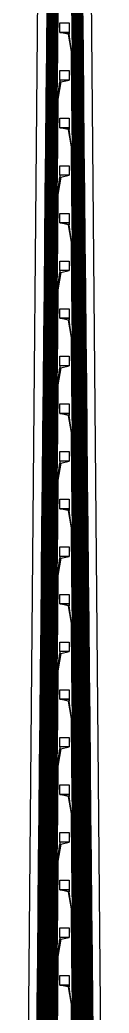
# Model space of a CAD drawing. Header units: inches. Extents: x 115980 to 170179, y 57000 to 74333.
# Drawn here: x 119294 to 119379, y 65241 to 66284 of the extents above; entities that cross this region are included whole.
import ezdxf

# ---------------------------------------------------------------- set-up
doc = ezdxf.new("R2010")
doc.units = ezdxf.units.IN
doc.header["$MEASUREMENT"] = 0
for name, color, linetype in [('metal', 221, 'Continuous'), ('nitride window', 40, 'Continuous'), ('profile', 140, 'Continuous')]:
    doc.layers.add(name, color=color, linetype=linetype)

msp = doc.modelspace()

# ---------------------------------------------------------------- linework, layer by layer
at = {"layer": 'metal'}
for points in [[(119318.3, 66300.7), (119317.8, 66250.6), (119317.3, 66200.7), (119316.8, 66150.6), (119316.3, 66100.7), (119315.8, 66050.6), (119315.3, 66000.7), (119314.8, 65950.6), (119314.3, 65900.7), (119313.8, 65850.6), (119313.3, 65800.7), (119312.8, 65750.6), (119312.3, 65700.7), (119311.8, 65650.6), (119311.3, 65600.7), (119310.8, 65550.6), (119310.3, 65500.7), (119309.8, 65450.6), (119309.3, 65400.7), (119308.8, 65350.6), (119308.3, 65300.7), (119307.8, 65250.6), (119307.3, 65200.7)], [(119307.8, 65200.7), (119308.3, 65250.6), (119308.8, 65300.7), (119309.3, 65350.6), (119309.8, 65400.7), (119310.3, 65450.6), (119310.8, 65500.7), (119311.3, 65550.6), (119311.8, 65600.7), (119312.3, 65650.6), (119312.8, 65700.7), (119313.3, 65750.6), (119313.8, 65800.7), (119314.3, 65850.6), (119314.8, 65900.7), (119315.3, 65950.6), (119315.8, 66000.7), (119316.3, 66050.6), (119316.8, 66100.7), (119317.3, 66150.6), (119317.8, 66200.7), (119318.3, 66250.6), (119318.8, 66300.7)], [(119319.3, 66300.7), (119318.8, 66250.6), (119318.3, 66200.7), (119317.8, 66150.6), (119317.3, 66100.7), (119316.8, 66050.6), (119316.3, 66000.7), (119315.8, 65950.6), (119315.3, 65900.7), (119314.8, 65850.6), (119314.3, 65800.7), (119313.8, 65750.6), (119313.3, 65700.7), (119312.8, 65650.6), (119312.3, 65600.7), (119311.8, 65550.6), (119311.3, 65500.7), (119310.8, 65450.6), (119310.3, 65400.7), (119309.8, 65350.6), (119309.3, 65300.7), (119308.8, 65250.6), (119308.3, 65200.7)], [(119308.8, 65200.7), (119309.3, 65250.6), (119309.8, 65300.7), (119310.3, 65350.6), (119310.8, 65400.7), (119311.3, 65450.6), (119311.8, 65500.7), (119312.3, 65550.6), (119312.8, 65600.7), (119313.3, 65650.6), (119313.8, 65700.7), (119314.3, 65750.6), (119314.8, 65800.7), (119315.3, 65850.6), (119315.8, 65900.7), (119316.3, 65950.6), (119316.8, 66000.7), (119317.3, 66050.6), (119317.8, 66100.7), (119318.3, 66150.6), (119318.8, 66200.7), (119319.3, 66250.6), (119319.8, 66300.7)], [(119320.3, 66300.7), (119319.8, 66250.6), (119319.3, 66200.7), (119318.8, 66150.6), (119318.3, 66100.7), (119317.8, 66050.6), (119317.3, 66000.7), (119316.8, 65950.6), (119316.3, 65900.7), (119315.8, 65850.6), (119315.3, 65800.7), (119314.8, 65750.6), (119314.3, 65700.7), (119313.8, 65650.6), (119313.3, 65600.7), (119312.8, 65550.6), (119312.3, 65500.7), (119311.8, 65450.6), (119311.3, 65400.7), (119310.8, 65350.6), (119310.3, 65300.7), (119309.8, 65250.6), (119309.3, 65200.7)], [(119309.8, 65200.7), (119310.3, 65250.6), (119310.8, 65300.7), (119311.3, 65350.6), (119311.8, 65400.7), (119312.3, 65450.6), (119312.8, 65500.7), (119313.3, 65550.6), (119313.8, 65600.7), (119314.3, 65650.6), (119314.8, 65700.7), (119315.3, 65750.6), (119315.8, 65800.7), (119316.3, 65850.6), (119316.8, 65900.7), (119317.3, 65950.6), (119317.8, 66000.7), (119318.3, 66050.6), (119318.8, 66100.7), (119319.3, 66150.6), (119319.8, 66200.7), (119320.3, 66250.6), (119320.8, 66300.7)], [(119310.3, 65200.7), (119310.8, 65250.6), (119311.3, 65300.7), (119311.8, 65350.6), (119312.3, 65400.7), (119312.8, 65450.6), (119313.3, 65500.7), (119313.8, 65550.6), (119314.3, 65600.7), (119314.8, 65650.6), (119315.3, 65700.7), (119315.8, 65750.6), (119316.3, 65800.7), (119316.8, 65850.6), (119317.3, 65900.7), (119317.8, 65950.6), (119318.3, 66000.7), (119318.8, 66050.6), (119319.3, 66100.7), (119319.8, 66150.6), (119320.3, 66200.7), (119320.8, 66250.6), (119321.3, 66300.7)], [(119321.8, 66300.7), (119321.3, 66250.6), (119320.8, 66200.7), (119320.3, 66150.6), (119319.8, 66100.7), (119319.3, 66050.6), (119318.8, 66000.7), (119318.3, 65950.6), (119317.8, 65900.7), (119317.3, 65850.6), (119316.8, 65800.7), (119316.3, 65750.6), (119315.8, 65700.7), (119315.3, 65650.6), (119314.8, 65600.7), (119314.3, 65550.6), (119313.8, 65500.7), (119313.3, 65450.6), (119312.8, 65400.7), (119312.3, 65350.6), (119311.8, 65300.7), (119311.3, 65250.6), (119310.8, 65200.7)], [(119311.3, 65200.7), (119311.8, 65250.6), (119312.3, 65300.7), (119312.8, 65350.6), (119313.3, 65400.7), (119313.8, 65450.6), (119314.3, 65500.7), (119314.8, 65550.6), (119315.3, 65600.7), (119315.8, 65650.6), (119316.3, 65700.7), (119316.8, 65750.6), (119317.3, 65800.7), (119317.8, 65850.6), (119318.3, 65900.7), (119318.8, 65950.6), (119319.3, 66000.7), (119319.8, 66050.6), (119320.3, 66100.7), (119320.8, 66150.6), (119321.3, 66200.7), (119321.8, 66250.6), (119322.3, 66300.7)], [(119322.8, 66300.7), (119322.3, 66250.6), (119321.8, 66200.7), (119321.3, 66150.6), (119320.8, 66100.7), (119320.3, 66050.6), (119319.8, 66000.7), (119319.3, 65950.6), (119318.8, 65900.7), (119318.3, 65850.6), (119317.8, 65800.7), (119317.3, 65750.6), (119316.8, 65700.7), (119316.3, 65650.6), (119315.8, 65600.7), (119315.3, 65550.6), (119314.8, 65500.7), (119314.3, 65450.6), (119313.8, 65400.7), (119313.3, 65350.6), (119312.8, 65300.7), (119312.3, 65250.6), (119311.8, 65200.7)], [(119312.3, 65200.7), (119312.8, 65250.6), (119313.3, 65300.7), (119313.8, 65350.6), (119314.3, 65400.7), (119314.8, 65450.6), (119315.3, 65500.7), (119315.8, 65550.6), (119316.3, 65600.7), (119316.8, 65650.6), (119317.3, 65700.7), (119317.8, 65750.6), (119318.3, 65800.7), (119318.8, 65850.6), (119319.3, 65900.7), (119319.8, 65950.6), (119320.3, 66000.7), (119320.8, 66050.6), (119321.3, 66100.7), (119321.8, 66150.6), (119322.3, 66200.7), (119322.8, 66250.6), (119323.3, 66300.7)], [(119323.8, 66300.7), (119323.3, 66250.6), (119322.8, 66200.7), (119322.3, 66150.6), (119321.8, 66100.7), (119321.3, 66050.6), (119320.8, 66000.7), (119320.3, 65950.6), (119319.8, 65900.7), (119319.3, 65850.6), (119318.8, 65800.7), (119318.3, 65750.6), (119317.8, 65700.7), (119317.3, 65650.6), (119316.8, 65600.7), (119316.3, 65550.6), (119315.8, 65500.7), (119315.3, 65450.6), (119314.8, 65400.7), (119314.3, 65350.6), (119313.8, 65300.7), (119313.3, 65250.6), (119312.8, 65200.7)], [(119313.3, 65200.7), (119313.8, 65250.6), (119314.3, 65300.7), (119314.8, 65350.6), (119315.3, 65400.7), (119315.8, 65450.6), (119316.3, 65500.7), (119316.8, 65550.6), (119317.3, 65600.7), (119317.8, 65650.6), (119318.3, 65700.7), (119318.8, 65750.6), (119319.3, 65800.7), (119319.8, 65850.6), (119320.3, 65900.7), (119320.8, 65950.6), (119321.3, 66000.7), (119321.8, 66050.6), (119322.3, 66100.7), (119322.8, 66150.6), (119323.3, 66200.7), (119323.8, 66250.6), (119324.3, 66300.7)], [(119324.8, 66300.7), (119324.3, 66250.6), (119323.8, 66200.7), (119323.3, 66150.6), (119322.8, 66100.7), (119322.3, 66050.6), (119321.8, 66000.7), (119321.3, 65950.6), (119320.8, 65900.7), (119320.3, 65850.6), (119319.8, 65800.7), (119319.3, 65750.6), (119318.8, 65700.7), (119318.3, 65650.6), (119317.8, 65600.7), (119317.3, 65550.6), (119316.8, 65500.7), (119316.3, 65450.6), (119315.8, 65400.7), (119315.3, 65350.6), (119314.8, 65300.7), (119314.3, 65250.6), (119313.8, 65200.7)], [(119314.3, 65200.7), (119314.8, 65250.6), (119315.3, 65300.7), (119315.8, 65350.6), (119316.3, 65400.7), (119316.8, 65450.6), (119317.3, 65500.7), (119317.8, 65550.6), (119318.3, 65600.7), (119318.8, 65650.6), (119319.3, 65700.7), (119319.8, 65750.6), (119320.3, 65800.7), (119320.8, 65850.6), (119321.3, 65900.7), (119321.8, 65950.6), (119322.3, 66000.7), (119322.8, 66050.6), (119323.3, 66100.7), (119323.8, 66150.6), (119324.3, 66200.7), (119324.8, 66250.6), (119325.3, 66300.7)], [(119325.8, 66300.7), (119325.3, 66250.6), (119324.8, 66200.7), (119324.3, 66150.6), (119323.8, 66100.7), (119323.3, 66050.6), (119322.8, 66000.7), (119322.3, 65950.6), (119321.8, 65900.7), (119321.3, 65850.6), (119320.8, 65800.7), (119320.3, 65750.6), (119319.8, 65700.7), (119319.3, 65650.6), (119318.8, 65600.7), (119318.3, 65550.6), (119317.8, 65500.7), (119317.3, 65450.6), (119316.8, 65400.7), (119316.3, 65350.6), (119315.8, 65300.7), (119315.3, 65250.6), (119314.8, 65200.7)], [(119315.3, 65200.7), (119315.8, 65250.6), (119316.3, 65300.7), (119316.8, 65350.6), (119317.3, 65400.7), (119317.8, 65450.6), (119318.3, 65500.7), (119318.8, 65550.6), (119319.3, 65600.7), (119319.8, 65650.6), (119320.3, 65700.7), (119320.8, 65750.6), (119321.3, 65800.7), (119321.8, 65850.6), (119322.3, 65900.7), (119322.8, 65950.6), (119323.3, 66000.7), (119323.8, 66050.6), (119324.3, 66100.7), (119324.8, 66150.6), (119325.3, 66200.7), (119325.8, 66250.6), (119326.3, 66300.7)], [(119326.8, 66300.7), (119326.3, 66250.6), (119325.8, 66200.7), (119325.3, 66150.6), (119324.8, 66100.7), (119324.3, 66050.6), (119323.8, 66000.7), (119323.3, 65950.6), (119322.8, 65900.7), (119322.3, 65850.6), (119321.8, 65800.7), (119321.3, 65750.6), (119320.8, 65700.7), (119320.3, 65650.6), (119319.8, 65600.7), (119319.3, 65550.6), (119318.8, 65500.7), (119318.3, 65450.6), (119317.8, 65400.7), (119317.3, 65350.6), (119316.8, 65300.7), (119316.3, 65250.6), (119315.8, 65200.7)], [(119316.3, 65200.7), (119316.8, 65250.6), (119317.3, 65300.7), (119317.8, 65350.6), (119318.3, 65400.7), (119318.8, 65450.6), (119319.3, 65500.7), (119319.8, 65550.6), (119320.3, 65600.7), (119320.8, 65650.6), (119321.3, 65700.7), (119321.8, 65750.6), (119322.3, 65800.7), (119322.8, 65850.6), (119323.3, 65900.7), (119323.8, 65950.6), (119324.3, 66000.7), (119324.8, 66050.6), (119325.3, 66100.7), (119325.8, 66150.6), (119326.3, 66200.7), (119326.8, 66250.6), (119327.3, 66300.7)], [(119327.8, 66300.7), (119327.3, 66250.6), (119326.8, 66200.7), (119326.3, 66150.6), (119325.8, 66100.7), (119325.3, 66050.6), (119324.8, 66000.7), (119324.3, 65950.6), (119323.8, 65900.7), (119323.3, 65850.6), (119322.8, 65800.7), (119322.3, 65750.6), (119321.8, 65700.7), (119321.3, 65650.6), (119320.8, 65600.7), (119320.3, 65550.6), (119319.8, 65500.7), (119319.3, 65450.6), (119318.8, 65400.7), (119318.3, 65350.6), (119317.8, 65300.7), (119317.3, 65250.6), (119316.8, 65200.7)], [(119317.3, 65200.7), (119317.8, 65250.6), (119318.3, 65300.7), (119318.8, 65350.6), (119319.3, 65400.7), (119319.8, 65450.6), (119320.3, 65500.7), (119320.8, 65550.6), (119321.3, 65600.7), (119321.8, 65650.6), (119322.3, 65700.7), (119322.8, 65750.6), (119323.3, 65800.7), (119323.8, 65850.6), (119324.3, 65900.7), (119324.8, 65950.6), (119325.3, 66000.7), (119325.8, 66050.6), (119326.3, 66100.7), (119326.8, 66150.6), (119327.3, 66200.7), (119327.8, 66250.6), (119328.3, 66300.7)], [(119328.8, 66300.7), (119328.3, 66250.6), (119327.8, 66200.7), (119327.3, 66150.6), (119326.8, 66100.7), (119326.3, 66050.6), (119325.8, 66000.7), (119325.3, 65950.6), (119324.8, 65900.7), (119324.3, 65850.6), (119323.8, 65800.7), (119323.3, 65750.6), (119322.8, 65700.7), (119322.3, 65650.6), (119321.8, 65600.7), (119321.3, 65550.6), (119320.8, 65500.7), (119320.3, 65450.6), (119319.8, 65400.7), (119319.3, 65350.6), (119318.8, 65300.7), (119318.3, 65250.6), (119317.8, 65200.7)], [(119318.3, 65200.7), (119318.8, 65250.6), (119319.3, 65300.7), (119319.8, 65350.6), (119320.3, 65400.7), (119320.8, 65450.6), (119321.3, 65500.7), (119321.8, 65550.6), (119322.3, 65600.7), (119322.8, 65650.6), (119323.3, 65700.7), (119323.8, 65750.6), (119324.3, 65800.7), (119324.8, 65850.6), (119325.3, 65900.7), (119325.8, 65950.6), (119326.3, 66000.7), (119326.8, 66050.6), (119327.3, 66100.7), (119327.8, 66150.6), (119328.3, 66200.7), (119328.8, 66250.6), (119328.8, 66250.6), (119329.3, 66300.7)], [(119329.8, 66300.6), (119329.3, 66250.6), (119328.8, 66200.7), (119328.3, 66150.6), (119327.8, 66100.7), (119327.3, 66050.6), (119326.8, 66000.7), (119326.3, 65950.6), (119325.8, 65900.7), (119325.3, 65850.6), (119324.8, 65800.7), (119324.3, 65750.6), (119323.8, 65700.7), (119323.3, 65650.6), (119322.8, 65600.7), (119322.3, 65550.6), (119321.8, 65500.7), (119321.3, 65450.6), (119320.8, 65400.7), (119320.3, 65350.6), (119319.8, 65300.7), (119319.3, 65250.6), (119318.8, 65200.7)], [(119344.3, 66300.6), (119344.8, 66250.7), (119345.3, 66200.6), (119345.8, 66150.7), (119346.3, 66100.6), (119346.8, 66050.7), (119347.3, 66000.6), (119347.8, 65950.7), (119348.3, 65900.6), (119348.8, 65850.7), (119349.3, 65800.6), (119349.8, 65750.7), (119350.3, 65700.6), (119350.8, 65650.7), (119351.3, 65600.6), (119351.8, 65550.7), (119352.3, 65500.6), (119352.8, 65450.7), (119353.3, 65400.6), (119353.8, 65350.7), (119354.3, 65300.6), (119354.8, 65250.7), (119355.3, 65200.6)], [(119355.8, 65200.6), (119355.3, 65250.7), (119354.8, 65300.6), (119354.3, 65350.7), (119353.8, 65400.6), (119353.3, 65450.7), (119352.8, 65500.6), (119352.3, 65550.7), (119351.8, 65600.6), (119351.3, 65650.7), (119350.8, 65700.6), (119350.3, 65750.7), (119349.8, 65800.6), (119349.3, 65850.7), (119348.8, 65900.6), (119348.3, 65950.7), (119347.8, 66000.6), (119347.3, 66050.7), (119346.8, 66100.6), (119346.3, 66150.7), (119345.8, 66200.6), (119345.3, 66250.7), (119344.8, 66300.6)], [(119345.3, 66300.6), (119345.8, 66250.7), (119346.3, 66200.6), (119346.8, 66150.7), (119347.3, 66100.6), (119347.8, 66050.7), (119348.3, 66000.6), (119348.8, 65950.7), (119349.3, 65900.6), (119349.8, 65850.7), (119350.3, 65800.6), (119350.8, 65750.7), (119351.3, 65700.6), (119351.8, 65650.7), (119352.3, 65600.6), (119352.8, 65550.7), (119353.3, 65500.6), (119353.8, 65450.7), (119354.3, 65400.6), (119354.8, 65350.7), (119355.3, 65300.6), (119355.8, 65250.7), (119356.3, 65200.6)], [(119356.8, 65200.6), (119356.3, 65250.7), (119355.8, 65300.6), (119355.3, 65350.7), (119354.8, 65400.6), (119354.3, 65450.7), (119353.8, 65500.6), (119353.3, 65550.7), (119352.8, 65600.6), (119352.3, 65650.7), (119351.8, 65700.6), (119351.3, 65750.7), (119350.8, 65800.6), (119350.3, 65850.7), (119349.8, 65900.6), (119349.3, 65950.7), (119348.8, 66000.6), (119348.3, 66050.7), (119347.8, 66100.6), (119347.3, 66150.7), (119346.8, 66200.6), (119346.3, 66250.7), (119345.8, 66300.6)], [(119357.3, 65200.6), (119356.8, 65250.7), (119356.3, 65300.6), (119355.8, 65350.7), (119355.3, 65400.6), (119354.8, 65450.7), (119354.3, 65500.6), (119353.8, 65550.7), (119353.3, 65600.6), (119352.8, 65650.7), (119352.3, 65700.6), (119351.8, 65750.7), (119351.3, 65800.6), (119350.8, 65850.7), (119350.3, 65900.6), (119349.8, 65950.7), (119349.3, 66000.6), (119348.8, 66050.7), (119348.3, 66100.6), (119347.8, 66150.7), (119347.3, 66200.6), (119346.8, 66250.7), (119346.3, 66300.6)], [(119346.8, 66300.6), (119347.3, 66250.7), (119347.8, 66200.6), (119348.3, 66150.7), (119348.8, 66100.6), (119349.3, 66050.7), (119349.8, 66000.6), (119350.3, 65950.7), (119350.8, 65900.6), (119351.3, 65850.7), (119351.8, 65800.6), (119352.3, 65750.7), (119352.8, 65700.6), (119353.3, 65650.7), (119353.8, 65600.6), (119354.3, 65550.7), (119354.8, 65500.6), (119355.3, 65450.7), (119355.8, 65400.6), (119356.3, 65350.7), (119356.8, 65300.6), (119357.3, 65250.7), (119357.8, 65200.6)], [(119347.3, 66300.6), (119347.8, 66250.7), (119348.3, 66200.6), (119348.8, 66150.7), (119349.3, 66100.6), (119349.8, 66050.7), (119350.3, 66000.6), (119350.8, 65950.7), (119351.3, 65900.6), (119351.8, 65850.7), (119352.3, 65800.6), (119352.8, 65750.7), (119353.3, 65700.6), (119353.8, 65650.7), (119354.3, 65600.6), (119354.8, 65550.7), (119355.3, 65500.6), (119355.8, 65450.7), (119356.3, 65400.6), (119356.8, 65350.7), (119357.3, 65300.6), (119357.8, 65250.7), (119358.3, 65200.6)], [(119358.8, 65200.6), (119358.3, 65250.7), (119357.8, 65300.6), (119357.3, 65350.7), (119356.8, 65400.6), (119356.3, 65450.7), (119355.8, 65500.6), (119355.3, 65550.7), (119354.8, 65600.6), (119354.3, 65650.7), (119353.8, 65700.6), (119353.3, 65750.7), (119352.8, 65800.6), (119352.3, 65850.7), (119351.8, 65900.6), (119351.3, 65950.7), (119350.8, 66000.6), (119350.3, 66050.7), (119349.8, 66100.6), (119349.3, 66150.7), (119348.8, 66200.6), (119348.3, 66250.7), (119347.8, 66300.6)], [(119359.3, 65200.6), (119358.8, 65250.7), (119358.3, 65300.6), (119357.8, 65350.7), (119357.3, 65400.6), (119356.8, 65450.7), (119356.3, 65500.6), (119355.8, 65550.7), (119355.3, 65600.6), (119354.8, 65650.7), (119354.3, 65700.6), (119353.8, 65750.7), (119353.3, 65800.6), (119352.8, 65850.7), (119352.3, 65900.6), (119351.8, 65950.7), (119351.3, 66000.6), (119350.8, 66050.7), (119350.3, 66100.6), (119349.8, 66150.7), (119349.3, 66200.6), (119348.8, 66250.7), (119348.3, 66300.6)], [(119348.8, 66300.6), (119349.3, 66250.7), (119349.8, 66200.6), (119350.3, 66150.7), (119350.8, 66100.6), (119351.3, 66050.7), (119351.8, 66000.6), (119352.3, 65950.7), (119352.8, 65900.6), (119353.3, 65850.7), (119353.8, 65800.6), (119354.3, 65750.7), (119354.8, 65700.6), (119355.3, 65650.7), (119355.8, 65600.6), (119356.3, 65550.7), (119356.8, 65500.6), (119357.3, 65450.7), (119357.8, 65400.6), (119358.3, 65350.7), (119358.8, 65300.6), (119359.3, 65250.7), (119359.8, 65200.6)], [(119360.3, 65200.6), (119359.8, 65250.7), (119359.3, 65300.6), (119358.8, 65350.7), (119358.3, 65400.6), (119357.8, 65450.7), (119357.3, 65500.6), (119356.8, 65550.7), (119356.3, 65600.6), (119355.8, 65650.7), (119355.3, 65700.6), (119354.8, 65750.7), (119354.3, 65800.6), (119353.8, 65850.7), (119353.3, 65900.6), (119352.8, 65950.7), (119352.3, 66000.6), (119351.8, 66050.7), (119351.3, 66100.6), (119350.8, 66150.7), (119350.3, 66200.6), (119349.8, 66250.7), (119349.3, 66300.6)], [(119349.8, 66300.6), (119350.3, 66250.7), (119350.8, 66200.6), (119351.3, 66150.7), (119351.8, 66100.6), (119352.3, 66050.7), (119352.8, 66000.6), (119353.3, 65950.7), (119353.8, 65900.6), (119354.3, 65850.7), (119354.8, 65800.6), (119355.3, 65750.7), (119355.8, 65700.6), (119356.3, 65650.7), (119356.8, 65600.6), (119357.3, 65550.7), (119357.8, 65500.6), (119358.3, 65450.7), (119358.8, 65400.6), (119359.3, 65350.7), (119359.8, 65300.6), (119360.3, 65250.7), (119360.8, 65200.6)], [(119361.3, 65200.6), (119360.8, 65250.7), (119360.3, 65300.6), (119359.8, 65350.7), (119359.3, 65400.6), (119358.8, 65450.7), (119358.3, 65500.6), (119357.8, 65550.7), (119357.3, 65600.6), (119356.8, 65650.7), (119356.3, 65700.6), (119355.8, 65750.7), (119355.3, 65800.6), (119354.8, 65850.7), (119354.3, 65900.6), (119353.8, 65950.7), (119353.3, 66000.6), (119352.8, 66050.7), (119352.3, 66100.6), (119351.8, 66150.7), (119351.3, 66200.6), (119350.8, 66250.7), (119350.3, 66300.6)], [(119350.8, 66300.6), (119351.3, 66250.7), (119351.8, 66200.6), (119352.3, 66150.7), (119352.8, 66100.6), (119353.3, 66050.7), (119353.8, 66000.6), (119354.3, 65950.7), (119354.8, 65900.6), (119355.3, 65850.7), (119355.8, 65800.6), (119356.3, 65750.7), (119356.8, 65700.6), (119357.3, 65650.7), (119357.8, 65600.6), (119358.3, 65550.7), (119358.8, 65500.6), (119359.3, 65450.7), (119359.8, 65400.6), (119360.3, 65350.7), (119360.8, 65300.6), (119361.3, 65250.7), (119361.8, 65200.6)], [(119362.3, 65200.6), (119361.8, 65250.7), (119361.3, 65300.6), (119360.8, 65350.7), (119360.3, 65400.6), (119359.8, 65450.7), (119359.3, 65500.6), (119358.8, 65550.7), (119358.3, 65600.6), (119357.8, 65650.7), (119357.3, 65700.6), (119356.8, 65750.7), (119356.3, 65800.6), (119355.8, 65850.7), (119355.3, 65900.6), (119354.8, 65950.7), (119354.3, 66000.6), (119353.8, 66050.7), (119353.3, 66100.6), (119352.8, 66150.7), (119352.3, 66200.6), (119351.8, 66250.7), (119351.3, 66300.6)], [(119351.8, 66300.6), (119352.3, 66250.7), (119352.8, 66200.6), (119353.3, 66150.7), (119353.8, 66100.6), (119354.3, 66050.7), (119354.8, 66000.6), (119355.3, 65950.7), (119355.8, 65900.6), (119356.3, 65850.7), (119356.8, 65800.6), (119357.3, 65750.7), (119357.8, 65700.6), (119358.3, 65650.7), (119358.8, 65600.6), (119359.3, 65550.7), (119359.8, 65500.6), (119360.3, 65450.7), (119360.8, 65400.6), (119361.3, 65350.7), (119361.8, 65300.6), (119362.3, 65250.7), (119362.8, 65200.6)], [(119363.3, 65200.6), (119362.8, 65250.7), (119362.3, 65300.6), (119361.8, 65350.7), (119361.3, 65400.6), (119360.8, 65450.7), (119360.3, 65500.6), (119359.8, 65550.7), (119359.3, 65600.6), (119358.8, 65650.7), (119358.3, 65700.6), (119357.8, 65750.7), (119357.3, 65800.6), (119356.8, 65850.7), (119356.3, 65900.6), (119355.8, 65950.7), (119355.3, 66000.6), (119354.8, 66050.7), (119354.3, 66100.6), (119353.8, 66150.7), (119353.3, 66200.6), (119352.8, 66250.7), (119352.3, 66300.6)], [(119352.8, 66300.6), (119353.3, 66250.7), (119353.8, 66200.6), (119354.3, 66150.7), (119354.8, 66100.6), (119355.3, 66050.7), (119355.8, 66000.6), (119356.3, 65950.7), (119356.8, 65900.6), (119357.3, 65850.7), (119357.8, 65800.6), (119358.3, 65750.7), (119358.8, 65700.6), (119359.3, 65650.7), (119359.8, 65600.6), (119360.3, 65550.7), (119360.8, 65500.6), (119361.3, 65450.7), (119361.8, 65400.6), (119362.3, 65350.7), (119362.8, 65300.6), (119363.3, 65250.7), (119363.8, 65200.6)], [(119364.3, 65200.6), (119363.8, 65250.7), (119363.3, 65300.6), (119362.8, 65350.7), (119362.3, 65400.6), (119361.8, 65450.7), (119361.3, 65500.6), (119360.8, 65550.7), (119360.3, 65600.6), (119359.8, 65650.7), (119359.3, 65700.6), (119358.8, 65750.7), (119358.3, 65800.6), (119357.8, 65850.7), (119357.3, 65900.6), (119356.8, 65950.7), (119356.3, 66000.6), (119355.8, 66050.7), (119355.3, 66100.6), (119354.8, 66150.7), (119354.3, 66200.6), (119353.8, 66250.7), (119353.3, 66300.6)], [(119353.8, 66300.6), (119354.3, 66250.7), (119354.8, 66200.6), (119355.3, 66150.7), (119355.8, 66100.6), (119356.3, 66050.7), (119356.8, 66000.6), (119357.3, 65950.7), (119357.8, 65900.6), (119358.3, 65850.7), (119358.8, 65800.6), (119359.3, 65750.7), (119359.8, 65700.6), (119360.3, 65650.7), (119360.8, 65600.6), (119361.3, 65550.7), (119361.8, 65500.6), (119362.3, 65450.7), (119362.8, 65400.6), (119363.3, 65350.7), (119363.8, 65300.6), (119364.3, 65250.7), (119364.8, 65200.6)], [(119365.3, 65200.6), (119364.8, 65250.7), (119364.3, 65300.6), (119363.8, 65350.7), (119363.3, 65400.6), (119362.8, 65450.7), (119362.3, 65500.6), (119361.8, 65550.7), (119361.3, 65600.6), (119360.8, 65650.7), (119360.3, 65700.6), (119359.8, 65750.7), (119359.3, 65800.6), (119358.8, 65850.7), (119358.3, 65900.6), (119357.8, 65950.7), (119357.3, 66000.6), (119356.8, 66050.7), (119356.3, 66100.6), (119355.8, 66150.7), (119355.3, 66200.6), (119354.8, 66250.7), (119354.3, 66300.6)], [(119354.8, 66300.6), (119355.3, 66250.7), (119355.8, 66200.6), (119356.3, 66150.7), (119356.8, 66100.6), (119357.3, 66050.7), (119357.8, 66000.6), (119358.3, 65950.7), (119358.8, 65900.6), (119359.3, 65850.7), (119359.8, 65800.6), (119360.3, 65750.7), (119360.8, 65700.6), (119361.3, 65650.7), (119361.8, 65600.6), (119362.3, 65550.7), (119362.8, 65500.6), (119363.3, 65450.7), (119363.8, 65400.6), (119364.3, 65350.7), (119364.8, 65300.6), (119365.3, 65250.7), (119365.8, 65200.6)], [(119366.3, 65200.6), (119365.8, 65250.7), (119365.3, 65300.6), (119364.8, 65350.7), (119364.3, 65400.6), (119363.8, 65450.7), (119363.3, 65500.6), (119362.8, 65550.7), (119362.3, 65600.6), (119361.8, 65650.7), (119361.3, 65700.6), (119360.8, 65750.7), (119360.3, 65800.6), (119359.8, 65850.7), (119359.3, 65900.6), (119358.8, 65950.7), (119358.3, 66000.6), (119357.8, 66050.7), (119357.3, 66100.6), (119356.8, 66150.7), (119356.3, 66200.6), (119355.8, 66250.7), (119355.3, 66300.6)], [(119355.8, 66300.6), (119356.3, 66250.7), (119356.8, 66200.6), (119357.3, 66150.7), (119357.8, 66100.6), (119358.3, 66050.7), (119358.8, 66000.6), (119359.3, 65950.7), (119359.8, 65900.6), (119360.3, 65850.7), (119360.8, 65800.6), (119361.3, 65750.7), (119361.8, 65700.6), (119362.3, 65650.7), (119362.8, 65600.6), (119363.3, 65550.7), (119363.8, 65500.6), (119364.3, 65450.7), (119364.8, 65400.6), (119365.3, 65350.7), (119365.8, 65300.6), (119366.3, 65250.7), (119366.8, 65200.6)], [(119354.8, 65200.6), (119354.3, 65250.7), (119353.8, 65300.6), (119353.3, 65350.7), (119352.8, 65400.6), (119352.3, 65450.7), (119351.8, 65500.6), (119351.3, 65550.7), (119350.8, 65600.6), (119350.3, 65650.7), (119349.8, 65700.6), (119349.3, 65750.7), (119348.8, 65800.6), (119348.3, 65850.7), (119347.8, 65900.6), (119347.3, 65950.7), (119346.8, 66000.6), (119346.3, 66050.7), (119345.8, 66100.6), (119345.3, 66150.7), (119344.8, 66200.6), (119344.8, 66200.6), (119344.3, 66250.7), (119341.8, 66268.7), (119340.8, 66268.7), (119343.8, 66250.6), (119344.3, 66200.6), (119344.8, 66150.7), (119345.3, 66100.6), (119345.8, 66050.7), (119346.3, 66000.6), (119346.8, 65950.7), (119347.3, 65900.6), (119347.8, 65850.7), (119348.3, 65800.6), (119348.8, 65750.7), (119349.3, 65700.6), (119349.8, 65650.7), (119350.3, 65600.6), (119350.8, 65550.7), (119351.3, 65500.6), (119351.8, 65450.7), (119352.3, 65400.6), (119352.8, 65350.7), (119353.3, 65300.6), (119353.8, 65250.7), (119354.3, 65200.6)], [(119319.3, 65200.7), (119319.8, 65250.6), (119320.3, 65300.7), (119320.8, 65350.6), (119321.3, 65400.7), (119321.8, 65450.6), (119322.3, 65500.7), (119322.8, 65550.6), (119323.3, 65600.7), (119323.8, 65650.6), (119324.3, 65700.7), (119324.8, 65750.6), (119325.3, 65800.7), (119325.8, 65850.6), (119326.3, 65900.7), (119326.8, 65950.6), (119327.3, 66000.7), (119327.8, 66050.6), (119328.3, 66100.7), (119328.8, 66150.6), (119328.8, 66150.6), (119329.3, 66200.7), (119331.8, 66218.7), (119332.8, 66218.7), (119329.8, 66200.6), (119329.3, 66150.6), (119328.8, 66100.7), (119328.3, 66050.6), (119327.8, 66000.7), (119327.3, 65950.6), (119326.8, 65900.7), (119326.3, 65850.6), (119325.8, 65800.7), (119325.3, 65750.6), (119324.8, 65700.7), (119324.3, 65650.6), (119323.8, 65600.7), (119323.3, 65550.6), (119322.8, 65500.7), (119322.3, 65450.6), (119321.8, 65400.7), (119321.3, 65350.6), (119320.8, 65300.7), (119320.3, 65250.6), (119319.8, 65200.7)], [(119353.8, 65200.6), (119353.3, 65250.7), (119352.8, 65300.6), (119352.3, 65350.7), (119351.8, 65400.6), (119351.3, 65450.7), (119350.8, 65500.6), (119350.3, 65550.7), (119349.8, 65600.6), (119349.3, 65650.7), (119348.8, 65700.6), (119348.3, 65750.7), (119347.8, 65800.6), (119347.3, 65850.7), (119346.8, 65900.6), (119346.3, 65950.7), (119345.8, 66000.6), (119345.3, 66050.7), (119344.8, 66100.6), (119344.8, 66100.6), (119344.3, 66150.7), (119341.8, 66168.7), (119340.8, 66168.7), (119343.8, 66150.6), (119344.3, 66100.6), (119344.8, 66050.7), (119345.3, 66000.6), (119345.8, 65950.7), (119346.3, 65900.6), (119346.8, 65850.7), (119347.3, 65800.6), (119347.8, 65750.7), (119348.3, 65700.6), (119348.8, 65650.7), (119349.3, 65600.6), (119349.8, 65550.7), (119350.3, 65500.6), (119350.8, 65450.7), (119351.3, 65400.6), (119351.8, 65350.7), (119352.3, 65300.6), (119352.8, 65250.7), (119353.3, 65200.6)], [(119320.3, 65200.7), (119320.8, 65250.6), (119321.3, 65300.7), (119321.8, 65350.6), (119322.3, 65400.7), (119322.8, 65450.6), (119323.3, 65500.7), (119323.8, 65550.6), (119324.3, 65600.7), (119324.8, 65650.6), (119325.3, 65700.7), (119325.8, 65750.6), (119326.3, 65800.7), (119326.8, 65850.6), (119327.3, 65900.7), (119327.8, 65950.6), (119328.3, 66000.7), (119328.8, 66050.6), (119328.8, 66050.6), (119329.3, 66100.7), (119331.8, 66118.7), (119332.8, 66118.7), (119329.8, 66100.6), (119329.3, 66050.6), (119328.8, 66000.7), (119328.3, 65950.6), (119327.8, 65900.7), (119327.3, 65850.6), (119326.8, 65800.7), (119326.3, 65750.6), (119325.8, 65700.7), (119325.3, 65650.6), (119324.8, 65600.7), (119324.3, 65550.6), (119323.8, 65500.7), (119323.3, 65450.6), (119322.8, 65400.7), (119322.3, 65350.6), (119321.8, 65300.7), (119321.3, 65250.6), (119320.8, 65200.7)], [(119352.8, 65200.6), (119352.3, 65250.7), (119351.8, 65300.6), (119351.3, 65350.7), (119350.8, 65400.6), (119350.3, 65450.7), (119349.8, 65500.6), (119349.3, 65550.7), (119348.8, 65600.6), (119348.3, 65650.7), (119347.8, 65700.6), (119347.3, 65750.7), (119346.8, 65800.6), (119346.3, 65850.7), (119345.8, 65900.6), (119345.3, 65950.7), (119344.8, 66000.6), (119344.8, 66000.6), (119344.3, 66050.7), (119341.8, 66068.7), (119340.8, 66068.7), (119343.8, 66050.6), (119344.3, 66000.6), (119344.8, 65950.7), (119345.3, 65900.6), (119345.8, 65850.7), (119346.3, 65800.6), (119346.8, 65750.7), (119347.3, 65700.6), (119347.8, 65650.7), (119348.3, 65600.6), (119348.8, 65550.7), (119349.3, 65500.6), (119349.8, 65450.7), (119350.3, 65400.6), (119350.8, 65350.7), (119351.3, 65300.6), (119351.8, 65250.7), (119352.3, 65200.6)], [(119321.3, 65200.7), (119321.8, 65250.6), (119322.3, 65300.7), (119322.8, 65350.6), (119323.3, 65400.7), (119323.8, 65450.6), (119324.3, 65500.7), (119324.8, 65550.6), (119325.3, 65600.7), (119325.8, 65650.6), (119326.3, 65700.7), (119326.8, 65750.6), (119327.3, 65800.7), (119327.8, 65850.6), (119328.3, 65900.7), (119328.8, 65950.6), (119328.8, 65950.6), (119329.3, 66000.7), (119331.8, 66018.7), (119332.8, 66018.7), (119329.8, 66000.6), (119329.3, 65950.6), (119328.8, 65900.7), (119328.3, 65850.6), (119327.8, 65800.7), (119327.3, 65750.6), (119326.8, 65700.7), (119326.3, 65650.6), (119325.8, 65600.7), (119325.3, 65550.6), (119324.8, 65500.7), (119324.3, 65450.6), (119323.8, 65400.7), (119323.3, 65350.6), (119322.8, 65300.7), (119322.3, 65250.6), (119321.8, 65200.7)], [(119351.8, 65200.6), (119351.3, 65250.7), (119350.8, 65300.6), (119350.3, 65350.7), (119349.8, 65400.6), (119349.3, 65450.7), (119348.8, 65500.6), (119348.3, 65550.7), (119347.8, 65600.6), (119347.3, 65650.7), (119346.8, 65700.6), (119346.3, 65750.7), (119345.8, 65800.6), (119345.3, 65850.7), (119344.8, 65900.6), (119344.8, 65900.6), (119344.3, 65950.7), (119341.8, 65968.7), (119340.8, 65968.7), (119343.8, 65950.6), (119344.3, 65900.6), (119344.8, 65850.7), (119345.3, 65800.6), (119345.8, 65750.7), (119346.3, 65700.6), (119346.8, 65650.7), (119347.3, 65600.6), (119347.8, 65550.7), (119348.3, 65500.6), (119348.8, 65450.7), (119349.3, 65400.6), (119349.8, 65350.7), (119350.3, 65300.6), (119350.8, 65250.7), (119351.3, 65200.6)], [(119322.3, 65200.7), (119322.8, 65250.6), (119323.3, 65300.7), (119323.8, 65350.6), (119324.3, 65400.7), (119324.8, 65450.6), (119325.3, 65500.7), (119325.8, 65550.6), (119326.3, 65600.7), (119326.8, 65650.6), (119327.3, 65700.7), (119327.8, 65750.6), (119328.3, 65800.7), (119328.8, 65850.6), (119328.8, 65850.6), (119329.3, 65900.7), (119331.8, 65918.7), (119332.8, 65918.7), (119329.8, 65900.6), (119329.3, 65850.6), (119328.8, 65800.7), (119328.3, 65750.6), (119327.8, 65700.7), (119327.3, 65650.6), (119326.8, 65600.7), (119326.3, 65550.6), (119325.8, 65500.7), (119325.3, 65450.6), (119324.8, 65400.7), (119324.3, 65350.6), (119323.8, 65300.7), (119323.3, 65250.6), (119322.8, 65200.7)], [(119350.8, 65200.6), (119350.3, 65250.7), (119349.8, 65300.6), (119349.3, 65350.7), (119348.8, 65400.6), (119348.3, 65450.7), (119347.8, 65500.6), (119347.3, 65550.7), (119346.8, 65600.6), (119346.3, 65650.7), (119345.8, 65700.6), (119345.3, 65750.7), (119344.8, 65800.6), (119344.8, 65800.6), (119344.3, 65850.7), (119341.8, 65868.7), (119340.8, 65868.7), (119343.8, 65850.6), (119344.3, 65800.6), (119344.8, 65750.7), (119345.3, 65700.6), (119345.8, 65650.7), (119346.3, 65600.6), (119346.8, 65550.7), (119347.3, 65500.6), (119347.8, 65450.7), (119348.3, 65400.6), (119348.8, 65350.7), (119349.3, 65300.6), (119349.8, 65250.7), (119350.3, 65200.6)], [(119323.3, 65200.7), (119323.8, 65250.6), (119324.3, 65300.7), (119324.8, 65350.6), (119325.3, 65400.7), (119325.8, 65450.6), (119326.3, 65500.7), (119326.8, 65550.6), (119327.3, 65600.7), (119327.8, 65650.6), (119328.3, 65700.7), (119328.8, 65750.6), (119328.8, 65750.6), (119329.3, 65800.7), (119331.8, 65818.7), (119332.8, 65818.7), (119329.8, 65800.6), (119329.3, 65750.6), (119328.8, 65700.7), (119328.3, 65650.6), (119327.8, 65600.7), (119327.3, 65550.6), (119326.8, 65500.7), (119326.3, 65450.6), (119325.8, 65400.7), (119325.3, 65350.6), (119324.8, 65300.7), (119324.3, 65250.6), (119323.8, 65200.7)], [(119349.8, 65200.6), (119349.3, 65250.7), (119348.8, 65300.6), (119348.3, 65350.7), (119347.8, 65400.6), (119347.3, 65450.7), (119346.8, 65500.6), (119346.3, 65550.7), (119345.8, 65600.6), (119345.3, 65650.7), (119344.8, 65700.6), (119344.8, 65700.6), (119344.3, 65750.7), (119341.8, 65768.7), (119340.8, 65768.7), (119343.8, 65750.6), (119344.3, 65700.6), (119344.8, 65650.7), (119345.3, 65600.6), (119345.8, 65550.7), (119346.3, 65500.6), (119346.8, 65450.7), (119347.3, 65400.6), (119347.8, 65350.7), (119348.3, 65300.6), (119348.8, 65250.7), (119349.3, 65200.6)], [(119324.3, 65200.7), (119324.8, 65250.6), (119325.3, 65300.7), (119325.8, 65350.6), (119326.3, 65400.7), (119326.8, 65450.6), (119327.3, 65500.7), (119327.8, 65550.6), (119328.3, 65600.7), (119328.8, 65650.6), (119328.8, 65650.6), (119329.3, 65700.7), (119331.8, 65718.7), (119332.8, 65718.7), (119329.8, 65700.6), (119329.3, 65650.6), (119328.8, 65600.7), (119328.3, 65550.6), (119327.8, 65500.7), (119327.3, 65450.6), (119326.8, 65400.7), (119326.3, 65350.6), (119325.8, 65300.7), (119325.3, 65250.6), (119324.8, 65200.7)], [(119348.8, 65200.6), (119348.3, 65250.7), (119347.8, 65300.6), (119347.3, 65350.7), (119346.8, 65400.6), (119346.3, 65450.7), (119345.8, 65500.6), (119345.3, 65550.7), (119344.8, 65600.6), (119344.8, 65600.6), (119344.3, 65650.7), (119341.8, 65668.7), (119340.8, 65668.7), (119343.8, 65650.6), (119344.3, 65600.6), (119344.8, 65550.7), (119345.3, 65500.6), (119345.8, 65450.7), (119346.3, 65400.6), (119346.8, 65350.7), (119347.3, 65300.6), (119347.8, 65250.7), (119348.3, 65200.6)], [(119325.3, 65200.7), (119325.8, 65250.6), (119326.3, 65300.7), (119326.8, 65350.6), (119327.3, 65400.7), (119327.8, 65450.6), (119328.3, 65500.7), (119328.8, 65550.6), (119328.8, 65550.6), (119329.3, 65600.7), (119331.8, 65618.7), (119332.8, 65618.7), (119329.8, 65600.6), (119329.3, 65550.6), (119328.8, 65500.7), (119328.3, 65450.6), (119327.8, 65400.7), (119327.3, 65350.6), (119326.8, 65300.7), (119326.3, 65250.6), (119325.8, 65200.7)], [(119347.8, 65200.6), (119347.3, 65250.7), (119346.8, 65300.6), (119346.3, 65350.7), (119345.8, 65400.6), (119345.3, 65450.7), (119344.8, 65500.6), (119344.8, 65500.6), (119344.3, 65550.7), (119341.8, 65568.7), (119340.8, 65568.7), (119343.8, 65550.6), (119344.3, 65500.6), (119344.8, 65450.7), (119345.3, 65400.6), (119345.8, 65350.7), (119346.3, 65300.6), (119346.8, 65250.7), (119347.3, 65200.6)], [(119326.3, 65200.7), (119326.8, 65250.6), (119327.3, 65300.7), (119327.8, 65350.6), (119328.3, 65400.7), (119328.8, 65450.6), (119328.8, 65450.6), (119329.3, 65500.7), (119331.8, 65518.7), (119332.8, 65518.7), (119329.8, 65500.6), (119329.3, 65450.6), (119328.8, 65400.7), (119328.3, 65350.6), (119327.8, 65300.7), (119327.3, 65250.6), (119326.8, 65200.7)], [(119346.8, 65200.6), (119346.3, 65250.7), (119345.8, 65300.6), (119345.3, 65350.7), (119344.8, 65400.6), (119344.8, 65400.6), (119344.3, 65450.7), (119341.8, 65468.7), (119340.8, 65468.7), (119343.8, 65450.6), (119344.3, 65400.6), (119344.8, 65350.7), (119345.3, 65300.6), (119345.8, 65250.7), (119346.3, 65200.6)], [(119327.3, 65200.7), (119327.8, 65250.6), (119328.3, 65300.7), (119328.8, 65350.6), (119328.8, 65350.6), (119329.3, 65400.7), (119331.8, 65418.7), (119332.8, 65418.7), (119329.8, 65400.6), (119329.3, 65350.6), (119328.8, 65300.7), (119328.3, 65250.6), (119327.8, 65200.7)], [(119345.8, 65200.6), (119345.3, 65250.7), (119344.8, 65300.6), (119344.8, 65300.6), (119344.3, 65350.7), (119341.8, 65368.7), (119340.8, 65368.7), (119343.8, 65350.6), (119344.3, 65300.6), (119344.8, 65250.7), (119345.3, 65200.6)], [(119328.3, 65200.7), (119328.8, 65250.6), (119328.8, 65250.6), (119329.3, 65300.7), (119331.8, 65318.7), (119332.8, 65318.7), (119329.8, 65300.6), (119329.3, 65250.6), (119328.8, 65200.7)], [(119344.8, 65200.6), (119344.3, 65250.7), (119341.8, 65268.7), (119340.8, 65268.7), (119343.8, 65250.6), (119344.3, 65200.6)]]:
    msp.add_lwpolyline(points, dxfattribs=at)
for points in [[(119331.8, 66280.7), (119341.8, 66280.7), (119341.8, 66270.7), (119331.8, 66270.7)], [(119341.8, 66268.7), (119340.8, 66268.7), (119331.8, 66270.7), (119341.8, 66270.7)], [(119331.8, 66230.7), (119341.8, 66230.7), (119341.8, 66220.7), (119331.8, 66220.7)], [(119331.8, 66218.7), (119332.8, 66218.7), (119341.8, 66220.7), (119331.8, 66220.7)], [(119331.8, 66180.7), (119341.8, 66180.7), (119341.8, 66170.7), (119331.8, 66170.7)], [(119341.8, 66168.7), (119340.8, 66168.7), (119331.8, 66170.7), (119341.8, 66170.7)], [(119331.8, 66130.7), (119341.8, 66130.7), (119341.8, 66120.7), (119331.8, 66120.7)], [(119331.8, 66118.7), (119332.8, 66118.7), (119341.8, 66120.7), (119331.8, 66120.7)], [(119331.8, 66080.7), (119341.8, 66080.7), (119341.8, 66070.7), (119331.8, 66070.7)], [(119341.8, 66068.7), (119340.8, 66068.7), (119331.8, 66070.7), (119341.8, 66070.7)], [(119331.8, 66030.7), (119341.8, 66030.7), (119341.8, 66020.7), (119331.8, 66020.7)], [(119331.8, 66018.7), (119332.8, 66018.7), (119341.8, 66020.7), (119331.8, 66020.7)], [(119331.8, 65980.7), (119341.8, 65980.7), (119341.8, 65970.7), (119331.8, 65970.7)], [(119341.8, 65968.7), (119340.8, 65968.7), (119331.8, 65970.7), (119341.8, 65970.7)], [(119331.8, 65930.7), (119341.8, 65930.7), (119341.8, 65920.7), (119331.8, 65920.7)], [(119331.8, 65918.7), (119332.8, 65918.7), (119341.8, 65920.7), (119331.8, 65920.7)], [(119331.8, 65880.7), (119341.8, 65880.7), (119341.8, 65870.7), (119331.8, 65870.7)], [(119341.8, 65868.7), (119340.8, 65868.7), (119331.8, 65870.7), (119341.8, 65870.7)], [(119331.8, 65830.7), (119341.8, 65830.7), (119341.8, 65820.7), (119331.8, 65820.7)], [(119331.8, 65818.7), (119332.8, 65818.7), (119341.8, 65820.7), (119331.8, 65820.7)], [(119331.8, 65780.7), (119341.8, 65780.7), (119341.8, 65770.7), (119331.8, 65770.7)], [(119341.8, 65768.7), (119340.8, 65768.7), (119331.8, 65770.7), (119341.8, 65770.7)], [(119331.8, 65730.7), (119341.8, 65730.7), (119341.8, 65720.7), (119331.8, 65720.7)], [(119331.8, 65718.7), (119332.8, 65718.7), (119341.8, 65720.7), (119331.8, 65720.7)], [(119331.8, 65680.7), (119341.8, 65680.7), (119341.8, 65670.7), (119331.8, 65670.7)], [(119341.8, 65668.7), (119340.8, 65668.7), (119331.8, 65670.7), (119341.8, 65670.7)], [(119331.8, 65630.7), (119341.8, 65630.7), (119341.8, 65620.7), (119331.8, 65620.7)], [(119331.8, 65618.7), (119332.8, 65618.7), (119341.8, 65620.7), (119331.8, 65620.7)], [(119331.8, 65580.7), (119341.8, 65580.7), (119341.8, 65570.7), (119331.8, 65570.7)], [(119341.8, 65568.7), (119340.8, 65568.7), (119331.8, 65570.7), (119341.8, 65570.7)], [(119331.8, 65530.7), (119341.8, 65530.7), (119341.8, 65520.7), (119331.8, 65520.7)], [(119331.8, 65518.7), (119332.8, 65518.7), (119341.8, 65520.7), (119331.8, 65520.7)], [(119331.8, 65480.7), (119341.8, 65480.7), (119341.8, 65470.7), (119331.8, 65470.7)], [(119341.8, 65468.7), (119340.8, 65468.7), (119331.8, 65470.7), (119341.8, 65470.7)], [(119331.8, 65430.7), (119341.8, 65430.7), (119341.8, 65420.7), (119331.8, 65420.7)], [(119331.8, 65418.7), (119332.8, 65418.7), (119341.8, 65420.7), (119331.8, 65420.7)], [(119331.8, 65380.7), (119341.8, 65380.7), (119341.8, 65370.7), (119331.8, 65370.7)], [(119341.8, 65368.7), (119340.8, 65368.7), (119331.8, 65370.7), (119341.8, 65370.7)], [(119331.8, 65330.7), (119341.8, 65330.7), (119341.8, 65320.7), (119331.8, 65320.7)], [(119331.8, 65318.7), (119332.8, 65318.7), (119341.8, 65320.7), (119331.8, 65320.7)], [(119331.8, 65280.7), (119341.8, 65280.7), (119341.8, 65270.7), (119331.8, 65270.7)], [(119341.8, 65268.7), (119340.8, 65268.7), (119331.8, 65270.7), (119341.8, 65270.7)]]:
    msp.add_lwpolyline(points, close=True, dxfattribs=at)
at = {"layer": 'nitride window'}
for points in [[(119331.8, 66280.7), (119341.8, 66280.7), (119341.8, 66270.7), (119331.8, 66270.7)], [(119331.8, 66230.7), (119341.8, 66230.7), (119341.8, 66220.7), (119331.8, 66220.7)], [(119331.8, 66180.7), (119341.8, 66180.7), (119341.8, 66170.7), (119331.8, 66170.7)], [(119331.8, 66130.7), (119341.8, 66130.7), (119341.8, 66120.7), (119331.8, 66120.7)], [(119331.8, 66080.7), (119341.8, 66080.7), (119341.8, 66070.7), (119331.8, 66070.7)], [(119331.8, 66030.7), (119341.8, 66030.7), (119341.8, 66020.7), (119331.8, 66020.7)], [(119331.8, 65980.7), (119341.8, 65980.7), (119341.8, 65970.7), (119331.8, 65970.7)], [(119331.8, 65930.7), (119341.8, 65930.7), (119341.8, 65920.7), (119331.8, 65920.7)], [(119331.8, 65880.7), (119341.8, 65880.7), (119341.8, 65870.7), (119331.8, 65870.7)], [(119331.8, 65830.7), (119341.8, 65830.7), (119341.8, 65820.7), (119331.8, 65820.7)], [(119331.8, 65780.7), (119341.8, 65780.7), (119341.8, 65770.7), (119331.8, 65770.7)], [(119331.8, 65730.7), (119341.8, 65730.7), (119341.8, 65720.7), (119331.8, 65720.7)], [(119331.8, 65680.7), (119341.8, 65680.7), (119341.8, 65670.7), (119331.8, 65670.7)], [(119331.8, 65630.7), (119341.8, 65630.7), (119341.8, 65620.7), (119331.8, 65620.7)], [(119331.8, 65580.7), (119341.8, 65580.7), (119341.8, 65570.7), (119331.8, 65570.7)], [(119331.8, 65530.7), (119341.8, 65530.7), (119341.8, 65520.7), (119331.8, 65520.7)], [(119331.8, 65480.7), (119341.8, 65480.7), (119341.8, 65470.7), (119331.8, 65470.7)], [(119331.8, 65430.7), (119341.8, 65430.7), (119341.8, 65420.7), (119331.8, 65420.7)], [(119331.8, 65380.7), (119341.8, 65380.7), (119341.8, 65370.7), (119331.8, 65370.7)], [(119331.8, 65330.7), (119341.8, 65330.7), (119341.8, 65320.7), (119331.8, 65320.7)], [(119331.8, 65280.7), (119341.8, 65280.7), (119341.8, 65270.7), (119331.8, 65270.7)]]:
    msp.add_lwpolyline(points, close=True, dxfattribs=at)
at = {"layer": 'profile'}
msp.add_lwpolyline([(119336.8, 67510.7), (119347.8, 67479.7), (119352.3, 67440.8), (119356.3, 67250.8), (119379.3, 64700.7), (119379.3, 63800.6), (119294.3, 63800.6), (119294.3, 64700.8), (119317.3, 67250.7), (119321.3, 67440.8), (119325.8, 67479.7)], close=True, dxfattribs=at)

doc.saveas('drawing.dxf')
